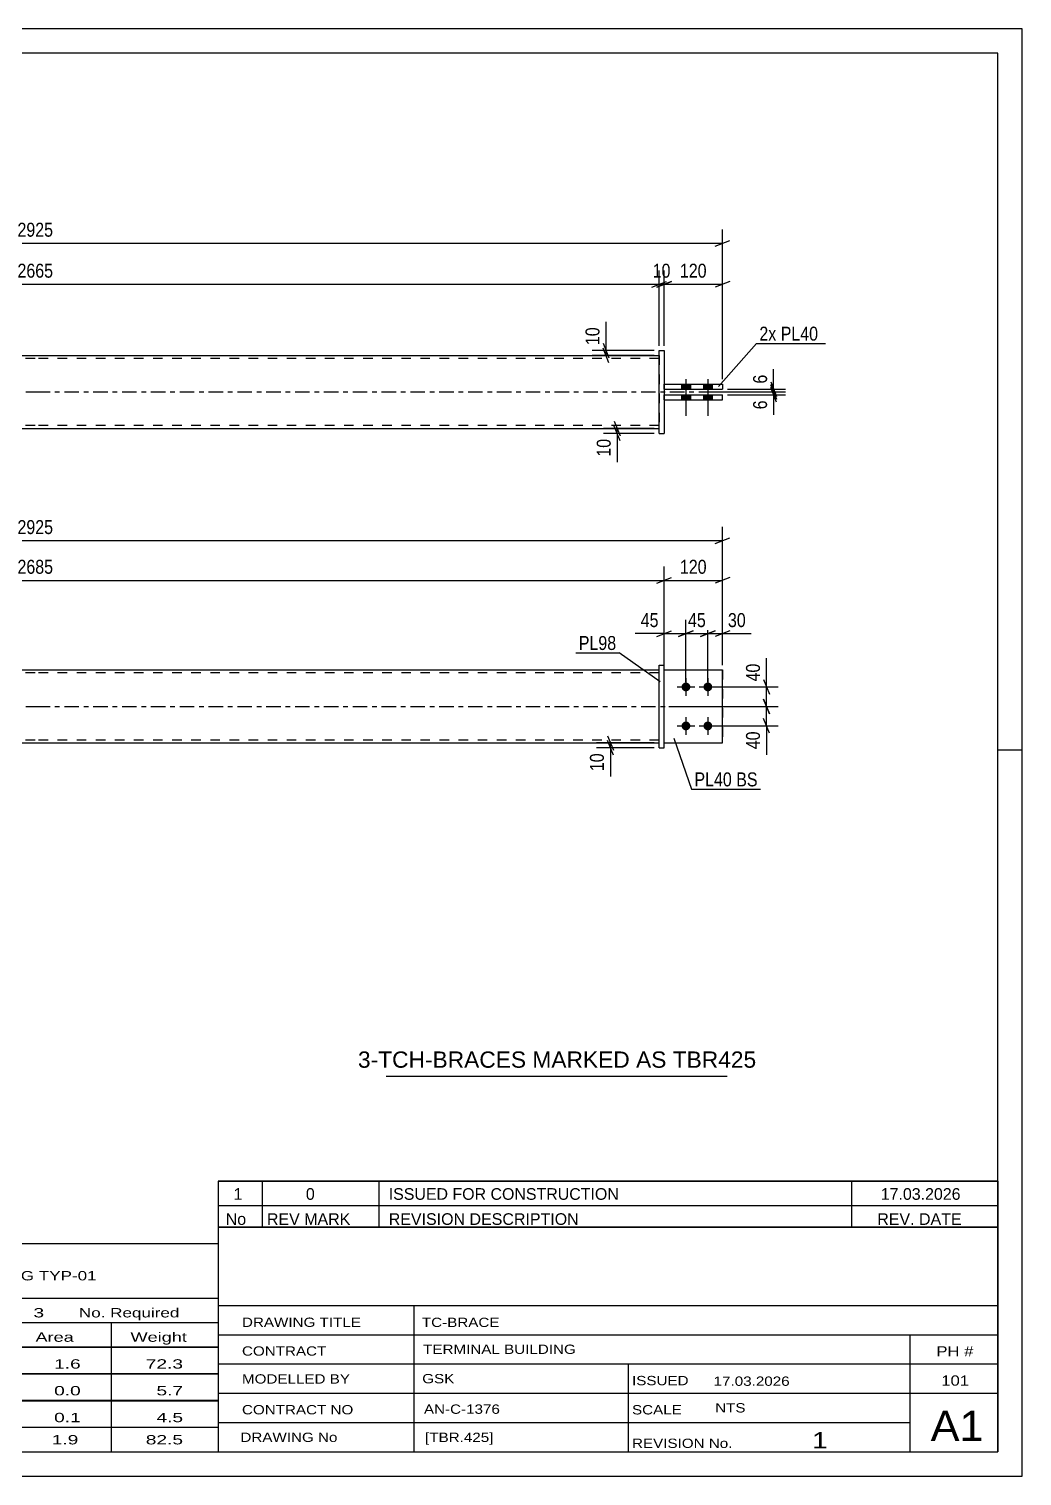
# Model space of a CAD drawing. Header units: millimetres. Extents: x 0 to 420, y 0 to 297.
# Drawn here: x 216.2 to 420, y 0 to 297 of the extents above; entities that cross this region are included whole.
import ezdxf

# ---------------------------------------------------------------- set-up
doc = ezdxf.new("R2010")
doc.units = ezdxf.units.MM
doc.linetypes.add('DXK_LINE_DOT2', pattern=[3.9198, 1.9599, -1.9599])
doc.linetypes.add('DXK_LINE_DOT3', pattern=[5.9187, 2.979, -0.9799, 0.9799, -0.9799])
doc.styles.add('Arial', font='ARIAL.TTF', dxfattribs={"height": 0.2})
doc.styles.add('Arial Narrow', font='ARIALN.TTF', dxfattribs={"height": 0.2})

# ---------------------------------------------------------------- blocks, each defined once
blk = doc.blocks.new('Unknown-580574120-1163')
at = {"color": 5, "linetype": 'Continuous'}
for p, q in [((420, 297), (0, 297)), ((420, 0), (420, 297)), ((415, 292), (5, 292)), ((415, 5), (415, 292)), ((420, 149), (415, 149)), ((5, 5), (415, 5)), ((0, 0), (420, 0))]:
    blk.add_line(p, q, dxfattribs=at)
blk = doc.blocks.new('Bolt-580574120-1736 - 1733')
at = {"linetype": 'Continuous'}
for points in [[(351.01, 162.85), (351.2, 162.83), (351.38, 162.78), (351.54, 162.68), (351.68, 162.56), (351.79, 162.4), (351.87, 162.23), (351.9, 162.05), (351.9, 161.86), (351.87, 161.68), (351.79, 161.5), (351.68, 161.35), (351.54, 161.23), (351.38, 161.13), (351.2, 161.07), (351.01, 161.05), (350.82, 161.07), (350.64, 161.13), (350.48, 161.23), (350.34, 161.35), (350.23, 161.5), (350.15, 161.68), (350.11, 161.86), (350.11, 162.05), (350.15, 162.23), (350.23, 162.4), (350.34, 162.56), (350.48, 162.68), (350.64, 162.78), (350.82, 162.83)], [(355.51, 162.85), (355.7, 162.83), (355.88, 162.78), (356.04, 162.68), (356.18, 162.56), (356.29, 162.4), (356.37, 162.23), (356.4, 162.05), (356.4, 161.86), (356.37, 161.68), (356.29, 161.5), (356.18, 161.35), (356.04, 161.23), (355.88, 161.13), (355.7, 161.07), (355.51, 161.05), (355.32, 161.07), (355.14, 161.13), (354.98, 161.23), (354.84, 161.35), (354.73, 161.5), (354.65, 161.68), (354.61, 161.86), (354.61, 162.05), (354.65, 162.23), (354.73, 162.4), (354.84, 162.56), (354.98, 162.68), (355.14, 162.78), (355.32, 162.83)], [(351.01, 154.85), (351.2, 154.83), (351.38, 154.78), (351.54, 154.68), (351.68, 154.56), (351.79, 154.4), (351.87, 154.23), (351.9, 154.05), (351.9, 153.86), (351.87, 153.68), (351.79, 153.5), (351.68, 153.35), (351.54, 153.23), (351.38, 153.13), (351.2, 153.07), (351.01, 153.05), (350.82, 153.07), (350.64, 153.13), (350.48, 153.23), (350.34, 153.35), (350.23, 153.5), (350.15, 153.68), (350.11, 153.86), (350.11, 154.05), (350.15, 154.23), (350.23, 154.4), (350.34, 154.56), (350.48, 154.68), (350.64, 154.78), (350.82, 154.83)], [(355.51, 154.85), (355.7, 154.83), (355.88, 154.78), (356.04, 154.68), (356.18, 154.56), (356.29, 154.4), (356.37, 154.23), (356.4, 154.05), (356.4, 153.86), (356.37, 153.68), (356.29, 153.5), (356.18, 153.35), (356.04, 153.23), (355.88, 153.13), (355.7, 153.07), (355.51, 153.05), (355.32, 153.07), (355.14, 153.13), (354.98, 153.23), (354.84, 153.35), (354.73, 153.5), (354.65, 153.68), (354.61, 153.86), (354.61, 154.05), (354.65, 154.23), (354.73, 154.4), (354.84, 154.56), (354.98, 154.68), (355.14, 154.78), (355.32, 154.83)]]:
    blk.add_hatch(color=1, dxfattribs=at).paths.add_polyline_path(points)
at = {"color": 1, "linetype": 'Continuous'}
for p, q in [((351.01, 163.75), (351.01, 160.15)), ((355.51, 163.75), (355.51, 160.15)), ((349.21, 161.95), (352.81, 161.95)), ((353.71, 161.95), (357.31, 161.95)), ((351.01, 155.75), (351.01, 152.15)), ((355.51, 155.75), (355.51, 152.15)), ((349.21, 153.95), (352.81, 153.95)), ((353.71, 153.95), (357.31, 153.95))]:
    blk.add_line(p, q, dxfattribs=at)
blk = doc.blocks.new('Part-580574120-1741 - 1733')
at = {"color": 2, "linetype": 'Continuous'}
for p, q in [((89.41, 165.45), (217.41, 165.45)), ((217.51, 165.45), (345.51, 165.45)), ((89.41, 150.45), (217.41, 150.45)), ((217.51, 150.45), (345.51, 150.45))]:
    blk.add_line(p, q, dxfattribs=at)
at = {"color": 7, "linetype": 'DXK_LINE_DOT2'}
for p, q in [((89.41, 150.45), (89.41, 165.45)), ((217.41, 164.85), (89.41, 164.85)), ((345.51, 164.85), (217.51, 164.85)), ((345.51, 150.45), (345.51, 165.45)), ((217.41, 151.05), (89.41, 151.05)), ((345.51, 151.05), (217.51, 151.05))]:
    blk.add_line(p, q, dxfattribs=at)
at = {"color": 7, "linetype": 'DXK_LINE_DOT3'}
for p, q in [((79.41, 157.95), (217.41, 157.95)), ((217.51, 157.95), (355.51, 157.95))]:
    blk.add_line(p, q, dxfattribs=at)
blk = doc.blocks.new('Part-580574120-1771 - 1733')
at = {"color": 2, "linetype": 'Continuous'}
for p, q in [((345.51, 166.45), (346.51, 166.45)), ((345.51, 149.45), (345.51, 166.45)), ((346.51, 149.45), (346.51, 166.45)), ((345.51, 149.45), (345.51, 149.45)), ((345.51, 149.45), (346.51, 149.45))]:
    blk.add_line(p, q, dxfattribs=at)
at = {"color": 7, "linetype": 'DXK_LINE_DOT2'}
for p, q in [((345.51, 166.45), (346.51, 166.45)), ((345.51, 149.45), (346.51, 149.45))]:
    blk.add_line(p, q, dxfattribs=at)
blk = doc.blocks.new('Part-580574120-1796 - 1733')
at = {"color": 2, "linetype": 'Continuous'}
for p, q in [((346.51, 165.45), (358.51, 165.45)), ((358.51, 165.45), (358.51, 165.45)), ((358.51, 150.45), (358.51, 165.45)), ((346.51, 150.45), (358.51, 150.45))]:
    blk.add_line(p, q, dxfattribs=at)
at = {"color": 7, "linetype": 'DXK_LINE_DOT2'}
for p, q in [((346.51, 165.45), (358.51, 165.45)), ((346.51, 150.45), (346.51, 165.45)), ((358.51, 165.45), (358.51, 165.45)), ((346.51, 150.45), (346.51, 150.45)), ((346.51, 150.45), (358.51, 150.45))]:
    blk.add_line(p, q, dxfattribs=at)
blk = doc.blocks.new('Part-580574120-1801 - 1733')
at = {"color": 7, "linetype": 'DXK_LINE_DOT2'}
for p, q in [((346.51, 165.45), (358.51, 165.45)), ((346.51, 150.45), (346.51, 165.45)), ((346.51, 165.45), (358.51, 165.45)), ((358.51, 165.45), (358.51, 165.45)), ((358.51, 165.45), (358.51, 150.45)), ((346.51, 150.45), (346.51, 150.45)), ((346.51, 150.45), (358.51, 150.45)), ((346.51, 150.45), (358.51, 150.45))]:
    blk.add_line(p, q, dxfattribs=at)
blk = doc.blocks.new('Part-580574120-1418 - 1390')
at = {"color": 2, "linetype": 'Continuous'}
for p, q in [((346.51, 224.09), (358.51, 224.09)), ((346.51, 223.09), (358.51, 223.09)), ((358.51, 224.09), (358.51, 223.09))]:
    blk.add_line(p, q, dxfattribs=at)
at = {"color": 7, "linetype": 'DXK_LINE_DOT2'}
for p, q in [((346.51, 223.09), (346.51, 224.09)), ((346.51, 224.09), (358.51, 224.09)), ((346.51, 223.09), (358.51, 223.09)), ((358.51, 224.09), (358.51, 224.09))]:
    blk.add_line(p, q, dxfattribs=at)
blk = doc.blocks.new('Part-580574120-1440 - 1390')
at = {"color": 2, "linetype": 'Continuous'}
for p, q in [((89.41, 229.99), (217.41, 229.99)), ((217.51, 229.99), (345.51, 229.99)), ((89.41, 214.99), (217.41, 214.99)), ((217.51, 214.99), (345.51, 214.99))]:
    blk.add_line(p, q, dxfattribs=at)
at = {"color": 7, "linetype": 'DXK_LINE_DOT2'}
for p, q in [((89.41, 214.99), (89.41, 229.99)), ((217.41, 229.39), (89.41, 229.39)), ((345.51, 229.39), (217.51, 229.39)), ((345.51, 229.99), (345.51, 214.99)), ((217.41, 215.59), (89.41, 215.59)), ((345.51, 215.59), (217.51, 215.59))]:
    blk.add_line(p, q, dxfattribs=at)
at = {"color": 7, "linetype": 'DXK_LINE_DOT3'}
for p, q in [((79.41, 222.49), (217.41, 222.49)), ((217.51, 222.49), (355.51, 222.49))]:
    blk.add_line(p, q, dxfattribs=at)
blk = doc.blocks.new('Bolt-580574120-1425 - 1390')
at = {"linetype": 'Continuous'}
for points in [[(351.91, 224.09), (350.11, 224.09), (350.11, 223.09), (351.91, 223.09)], [(351.91, 224.09), (350.11, 224.09), (350.11, 223.09), (351.91, 223.09)], [(356.41, 224.09), (354.61, 224.09), (354.61, 223.09), (356.41, 223.09)], [(356.41, 224.09), (354.61, 224.09), (354.61, 223.09), (356.41, 223.09)], [(351.91, 221.89), (350.11, 221.89), (350.11, 220.89), (351.91, 220.89)], [(351.91, 221.89), (350.11, 221.89), (350.11, 220.89), (351.91, 220.89)], [(356.41, 221.89), (354.61, 221.89), (354.61, 220.89), (356.41, 220.89)], [(356.41, 221.89), (354.61, 221.89), (354.61, 220.89), (356.41, 220.89)]]:
    blk.add_hatch(color=1, dxfattribs=at).paths.add_polyline_path(points)
at = {"color": 1, "linetype": 'Continuous'}
for p, q in [((350.11, 224.09), (350.11, 223.09)), ((350.11, 224.09), (350.11, 223.09)), ((351.01, 225.09), (351.01, 217.59)), ((351.01, 225.09), (351.01, 217.59)), ((351.91, 224.09), (351.91, 223.09)), ((351.91, 224.09), (351.91, 223.09)), ((354.61, 224.09), (354.61, 223.09)), ((354.61, 224.09), (354.61, 223.09)), ((355.51, 225.09), (355.51, 217.59)), ((355.51, 225.09), (355.51, 217.59)), ((356.41, 224.09), (356.41, 223.09)), ((356.41, 224.09), (356.41, 223.09)), ((350.11, 221.89), (350.11, 220.89)), ((350.11, 221.89), (350.11, 220.89)), ((351.91, 221.89), (351.91, 220.89)), ((351.91, 221.89), (351.91, 220.89)), ((354.61, 221.89), (354.61, 220.89)), ((354.61, 221.89), (354.61, 220.89)), ((356.41, 221.89), (356.41, 220.89)), ((356.41, 221.89), (356.41, 220.89))]:
    blk.add_line(p, q, dxfattribs=at)
blk = doc.blocks.new('Part-580574120-1445 - 1390')
at = {"color": 2, "linetype": 'Continuous'}
for p, q in [((346.51, 221.89), (358.51, 221.89)), ((346.51, 220.89), (358.51, 220.89)), ((358.51, 220.89), (358.51, 221.89))]:
    blk.add_line(p, q, dxfattribs=at)
at = {"color": 7, "linetype": 'DXK_LINE_DOT2'}
for p, q in [((346.51, 220.89), (346.51, 221.89)), ((346.51, 221.89), (358.51, 221.89)), ((346.51, 220.89), (358.51, 220.89))]:
    blk.add_line(p, q, dxfattribs=at)
blk = doc.blocks.new('Part-580574120-1446 - 1390')
at = {"color": 2, "linetype": 'Continuous'}
for p, q in [((345.51, 230.99), (345.51, 230.99)), ((345.51, 213.99), (345.51, 230.99)), ((345.51, 230.99), (346.51, 230.99)), ((346.51, 230.99), (346.51, 230.99)), ((346.51, 230.99), (346.51, 213.99)), ((345.51, 213.99), (346.51, 213.99)), ((345.51, 213.99), (345.51, 213.99)), ((346.51, 213.99), (346.51, 213.99))]:
    blk.add_line(p, q, dxfattribs=at)
at = {"color": 7, "linetype": 'DXK_LINE_DOT2'}
for p, q in [((345.51, 230.99), (345.51, 230.99)), ((345.51, 230.99), (346.51, 230.99)), ((345.51, 213.99), (346.51, 213.99))]:
    blk.add_line(p, q, dxfattribs=at)
blk = doc.blocks.new('StraightDimension-580574120-1850 - 1733')
at = {"color": 7, "linetype": 'Continuous'}
for p, q in [((76.41, 166.45), (76.41, 194.83)), ((358.51, 166.45), (358.51, 194.83)), ((77.91, 192.58), (74.91, 191.38)), ((76.41, 191.98), (358.51, 191.98)), ((357.01, 191.38), (360.01, 192.58))]:
    blk.add_line(p, q, dxfattribs=at)
at = {"color": 0}
blk.add_wipeout([(221.72, 192.73), (221.72, 196.93), (213.2, 196.93), (213.2, 192.73)], dxfattribs=at)
at = {"color": 3, "style": 'Arial Narrow'}
blk.add_text('2925', height=2.863, dxfattribs=at).set_placement((213.8, 193.33))
blk = doc.blocks.new('StraightDimension-580574120-1879 - 1733')
at = {"color": 7, "linetype": 'Continuous'}
for p, q in [((366.95, 163.45), (368.15, 160.45)), ((356.51, 161.95), (369.95, 161.95)), ((367.55, 157.95), (367.55, 161.95)), ((347.51, 157.95), (369.95, 157.95)), ((368.15, 156.45), (366.95, 159.45))]:
    blk.add_line(p, q, dxfattribs=at)
at = {"color": 0}
blk.add_wipeout([(366.8, 167.34), (362.6, 167.34), (362.6, 162.48), (366.8, 162.48)], dxfattribs=at)
at = {"color": 7, "linetype": 'Continuous'}
blk.add_line((367.55, 161.95), (367.55, 167.86), dxfattribs=at)
blk.add_line((367.55, 161.95), (367.55, 167.86), dxfattribs=at)
at = {"color": 3, "style": 'Arial Narrow'}
blk.add_text('40', height=2.863, rotation=90.0002, dxfattribs=at).set_placement((366.2, 163.08))
blk = doc.blocks.new('StraightDimension-580574120-1889 - 1733')
at = {"color": 7, "linetype": 'Continuous'}
for p, q in [((345.01, 183.23), (348.01, 184.43)), ((346.51, 166.45), (346.51, 186.68)), ((360.01, 184.43), (357.01, 183.23)), ((358.51, 166.45), (358.51, 186.68)), ((346.51, 183.83), (358.51, 183.83))]:
    blk.add_line(p, q, dxfattribs=at)
at = {"color": 0}
blk.add_wipeout([(355.85, 184.58), (355.85, 188.78), (349.17, 188.78), (349.17, 184.58)], dxfattribs=at)
at = {"color": 3, "style": 'Arial Narrow'}
blk.add_text('120', height=2.863, dxfattribs=at).set_placement((349.77, 185.18))
blk = doc.blocks.new('StraightDimension-580574120-1804 - 1733')
at = {"color": 7, "linetype": 'Continuous'}
for p, q in [((355.51, 162.95), (355.51, 175.74)), ((358.51, 166.45), (358.51, 175.74)), ((354.01, 172.29), (357.01, 173.49)), ((355.51, 172.89), (358.51, 172.89)), ((360.01, 173.49), (357.01, 172.29))]:
    blk.add_line(p, q, dxfattribs=at)
at = {"color": 0}
blk.add_wipeout([(363.89, 173.64), (363.89, 177.84), (359.03, 177.84), (359.03, 173.64)], dxfattribs=at)
at = {"color": 7, "linetype": 'Continuous'}
blk.add_line((358.51, 172.89), (364.42, 172.89), dxfattribs=at)
blk.add_line((358.51, 172.89), (364.42, 172.89), dxfattribs=at)
at = {"color": 3, "style": 'Arial Narrow'}
blk.add_text('30', height=2.863, dxfattribs=at).set_placement((359.63, 174.24))
blk = doc.blocks.new('StraightDimension-580574120-1820 - 1733')
at = {"color": 7, "linetype": 'Continuous'}
for p, q in [((351.01, 162.95), (351.01, 175.74)), ((355.51, 162.95), (355.51, 175.74)), ((349.51, 172.29), (352.51, 173.49)), ((351.01, 172.89), (355.51, 172.89)), ((357.01, 173.49), (354.01, 172.29))]:
    blk.add_line(p, q, dxfattribs=at)
at = {"color": 0}
blk.add_wipeout([(355.69, 173.64), (355.69, 177.84), (350.83, 177.84), (350.83, 173.64)], dxfattribs=at)
at = {"color": 3, "style": 'Arial Narrow'}
blk.add_text('45', height=2.863, dxfattribs=at).set_placement((351.43, 174.24))
blk = doc.blocks.new('StraightDimension-580574120-1833 - 1733')
at = {"color": 7, "linetype": 'Continuous'}
for p, q in [((346.51, 166.45), (346.51, 175.74)), ((351.01, 162.95), (351.01, 175.74)), ((345.01, 172.29), (348.01, 173.49)), ((346.51, 172.89), (351.01, 172.89)), ((352.51, 173.49), (349.51, 172.29))]:
    blk.add_line(p, q, dxfattribs=at)
at = {"color": 0}
blk.add_wipeout([(345.98, 173.64), (345.98, 177.84), (341.13, 177.84), (341.13, 173.64)], dxfattribs=at)
at = {"color": 7, "linetype": 'Continuous'}
blk.add_line((346.51, 172.89), (340.6, 172.89), dxfattribs=at)
blk.add_line((346.51, 172.89), (340.6, 172.89), dxfattribs=at)
at = {"color": 3, "style": 'Arial Narrow'}
blk.add_text('45', height=2.863, dxfattribs=at).set_placement((341.73, 174.24))
blk = doc.blocks.new('StraightDimension-580574120-1870 - 1733')
at = {"color": 7, "linetype": 'Continuous'}
for p, q in [((347.51, 157.95), (369.95, 157.95)), ((366.95, 159.45), (368.15, 156.45)), ((367.55, 153.95), (367.55, 157.95)), ((368.15, 152.45), (366.95, 155.45)), ((356.51, 153.95), (369.95, 153.95))]:
    blk.add_line(p, q, dxfattribs=at)
at = {"color": 0}
blk.add_wipeout([(366.8, 153.43), (362.6, 153.43), (362.6, 148.57), (366.8, 148.57)], dxfattribs=at)
at = {"color": 7, "linetype": 'Continuous'}
blk.add_line((367.55, 153.95), (367.55, 148.05), dxfattribs=at)
blk.add_line((367.55, 153.95), (367.55, 148.05), dxfattribs=at)
at = {"color": 3, "style": 'Arial Narrow'}
blk.add_text('40', height=2.863, rotation=90.0002, dxfattribs=at).set_placement((366.2, 149.17))
blk = doc.blocks.new('StraightDimension-580574120-1908 - 1733')
at = {"color": 7, "linetype": 'Continuous'}
for p, q in [((89.91, 184.43), (86.91, 183.23)), ((88.41, 158.95), (88.41, 186.68)), ((345.01, 183.23), (348.01, 184.43)), ((346.51, 166.45), (346.51, 186.68)), ((88.41, 183.83), (346.51, 183.83))]:
    blk.add_line(p, q, dxfattribs=at)
at = {"color": 0}
blk.add_wipeout([(221.72, 184.58), (221.72, 188.78), (213.2, 188.78), (213.2, 184.58)], dxfattribs=at)
at = {"color": 3, "style": 'Arial Narrow'}
blk.add_text('2685', height=2.863, dxfattribs=at).set_placement((213.8, 185.18))
blk = doc.blocks.new('StraightDimension-580574120-3653 - 1733')
at = {"color": 7, "linetype": 'Continuous'}
for p, q in [((334.91, 151.95), (336.11, 148.95)), ((344.51, 150.45), (332.66, 150.45)), ((344.51, 149.45), (332.66, 149.45)), ((336.11, 147.95), (334.91, 150.95)), ((335.51, 149.45), (335.51, 150.45))]:
    blk.add_line(p, q, dxfattribs=at)
at = {"color": 0}
blk.add_wipeout([(334.76, 148.93), (330.56, 148.93), (330.56, 144.07), (334.76, 144.07)], dxfattribs=at)
at = {"color": 7, "linetype": 'Continuous'}
blk.add_line((335.51, 149.45), (335.51, 143.55), dxfattribs=at)
blk.add_line((335.51, 149.45), (335.51, 143.55), dxfattribs=at)
at = {"color": 3, "style": 'Arial Narrow'}
blk.add_text('10', height=2.863, rotation=90.0002, dxfattribs=at).set_placement((334.16, 144.67))
blk = doc.blocks.new('StraightDimension-580574120-1645 - 1390')
at = {"color": 7, "linetype": 'Continuous'}
for p, q in [((359.51, 223.09), (371.41, 223.09)), ((368.41, 224.59), (369.61, 221.59)), ((369.61, 220.99), (368.41, 223.99)), ((369.01, 222.49), (369.01, 223.09)), ((354.26, 222.49), (371.41, 222.49))]:
    blk.add_line(p, q, dxfattribs=at)
at = {"color": 0}
blk.add_wipeout([(368.26, 226.64), (364.06, 226.64), (364.06, 223.61), (368.26, 223.61)], dxfattribs=at)
at = {"color": 7, "linetype": 'Continuous'}
blk.add_line((369.01, 223.09), (369.01, 227.17), dxfattribs=at)
blk.add_line((369.01, 223.09), (369.01, 227.17), dxfattribs=at)
at = {"color": 3, "style": 'Arial Narrow'}
blk.add_text('6', height=2.86, rotation=90.0002, dxfattribs=at).set_placement((367.66, 224.21))
blk = doc.blocks.new('StraightDimension-580574120-1533 - 1390')
at = {"color": 7, "linetype": 'Continuous'}
for p, q in [((344.51, 214.99), (334.06, 214.99)), ((344.51, 213.99), (334.06, 213.99)), ((336.31, 216.49), (337.51, 213.49)), ((337.51, 212.49), (336.31, 215.49)), ((336.91, 213.99), (336.91, 214.99))]:
    blk.add_line(p, q, dxfattribs=at)
at = {"color": 0}
blk.add_wipeout([(336.16, 213.46), (331.96, 213.46), (331.96, 208.61), (336.16, 208.61)], dxfattribs=at)
at = {"color": 7, "linetype": 'Continuous'}
blk.add_line((336.91, 213.99), (336.91, 208.08), dxfattribs=at)
blk.add_line((336.91, 213.99), (336.91, 208.08), dxfattribs=at)
at = {"color": 3, "style": 'Arial Narrow'}
blk.add_text('10', height=2.863, rotation=90.0002, dxfattribs=at).set_placement((335.56, 209.21))
blk = doc.blocks.new('StraightDimension-580574120-1547 - 1390')
at = {"color": 7, "linetype": 'Continuous'}
for p, q in [((334.01, 232.49), (335.21, 229.49)), ((344.51, 230.99), (331.76, 230.99)), ((344.51, 229.99), (331.76, 229.99)), ((335.21, 228.49), (334.01, 231.49)), ((334.61, 229.99), (334.61, 230.99))]:
    blk.add_line(p, q, dxfattribs=at)
at = {"color": 0}
blk.add_wipeout([(333.86, 236.37), (329.66, 236.37), (329.66, 231.51), (333.86, 231.51)], dxfattribs=at)
at = {"color": 7, "linetype": 'Continuous'}
blk.add_line((334.61, 230.99), (334.61, 236.89), dxfattribs=at)
blk.add_line((334.61, 230.99), (334.61, 236.89), dxfattribs=at)
at = {"color": 3, "style": 'Arial Narrow'}
blk.add_text('10', height=2.863, rotation=90.0002, dxfattribs=at).set_placement((333.26, 232.11))
blk = doc.blocks.new('StraightDimension-580574120-1562 - 1390')
at = {"color": 7, "linetype": 'Continuous'}
for p, q in [((76.41, 225.09), (76.41, 255.86)), ((358.51, 225.09), (358.51, 255.86)), ((77.91, 253.61), (74.91, 252.41)), ((76.41, 253.01), (358.51, 253.01)), ((357.01, 252.41), (360.01, 253.61))]:
    blk.add_line(p, q, dxfattribs=at)
at = {"color": 0}
blk.add_wipeout([(221.72, 253.76), (221.72, 257.96), (213.2, 257.96), (213.2, 253.76)], dxfattribs=at)
at = {"color": 3, "style": 'Arial Narrow'}
blk.add_text('2925', height=2.863, dxfattribs=at).set_placement((213.8, 254.36))
blk = doc.blocks.new('StraightDimension-580574120-1573 - 1390')
at = {"color": 7, "linetype": 'Continuous'}
for p, q in [((345.51, 231.99), (345.51, 247.45)), ((346.51, 231.99), (346.51, 247.45)), ((344.01, 244), (347.01, 245.2)), ((348.01, 245.2), (345.01, 244)), ((345.51, 244.6), (346.51, 244.6))]:
    blk.add_line(p, q, dxfattribs=at)
at = {"color": 0}
blk.add_wipeout([(348.44, 245.35), (348.44, 249.55), (343.58, 249.55), (343.58, 245.35)], dxfattribs=at)
at = {"color": 3, "style": 'Arial Narrow'}
blk.add_text('10', height=2.863, dxfattribs=at).set_placement((344.18, 245.95))
blk = doc.blocks.new('StraightDimension-580574120-1583 - 1390')
at = {"color": 7, "linetype": 'Continuous'}
for p, q in [((89.41, 231.99), (89.41, 247.45)), ((345.51, 231.99), (345.51, 247.45)), ((90.91, 245.2), (87.91, 244)), ((89.41, 244.6), (345.51, 244.6)), ((344.01, 244), (347.01, 245.2))]:
    blk.add_line(p, q, dxfattribs=at)
at = {"color": 0}
blk.add_wipeout([(221.72, 245.35), (221.72, 249.55), (213.2, 249.55), (213.2, 245.35)], dxfattribs=at)
at = {"color": 3, "style": 'Arial Narrow'}
blk.add_text('2665', height=2.863, dxfattribs=at).set_placement((213.8, 245.95))
blk = doc.blocks.new('StraightDimension-580574120-1613 - 1390')
at = {"color": 7, "linetype": 'Continuous'}
for p, q in [((346.51, 231.99), (346.51, 247.45)), ((358.51, 225.09), (358.51, 247.45)), ((345.01, 244), (348.01, 245.2)), ((346.51, 244.6), (358.51, 244.6)), ((360.01, 245.2), (357.01, 244))]:
    blk.add_line(p, q, dxfattribs=at)
at = {"color": 0}
blk.add_wipeout([(355.85, 245.35), (355.85, 249.55), (349.17, 249.55), (349.17, 245.35)], dxfattribs=at)
at = {"color": 3, "style": 'Arial Narrow'}
blk.add_text('120', height=2.863, dxfattribs=at).set_placement((349.77, 245.95))
blk = doc.blocks.new('StraightDimension-580574120-1656 - 1390')
at = {"color": 7, "linetype": 'Continuous'}
for p, q in [((368.41, 223.99), (369.61, 220.99)), ((369.61, 220.39), (368.41, 223.39)), ((354.26, 222.49), (371.41, 222.49)), ((359.51, 221.89), (371.41, 221.89)), ((369.01, 221.89), (369.01, 222.49))]:
    blk.add_line(p, q, dxfattribs=at)
at = {"color": 0}
blk.add_wipeout([(368.26, 221.36), (364.06, 221.36), (364.06, 218.33), (368.26, 218.33)], dxfattribs=at)
at = {"color": 7, "linetype": 'Continuous'}
blk.add_line((369.01, 221.89), (369.01, 217.81), dxfattribs=at)
blk.add_line((369.01, 221.89), (369.01, 217.81), dxfattribs=at)
at = {"color": 3, "style": 'Arial Narrow'}
blk.add_text('6', height=2.86, rotation=90.0002, dxfattribs=at).set_placement((367.66, 218.93))
blk = doc.blocks.new('Unknown-580574120-3718')
at = {"color": 7, "linetype": 'Continuous'}
for p, q in [((255, 51.05), (255, 5)), ((255, 51.05), (415, 51.05)), ((415, 51), (415, 5)), ((255, 35), (415, 35)), ((295.14, 35), (295.14, 5)), ((255, 29), (415, 29)), ((397, 5.05), (397, 29.05)), ((255, 23), (415, 23)), ((339.14, 23), (339.14, 5)), ((255, 17), (415, 17)), ((255, 11), (397, 11)), ((255, 5), (415, 5))]:
    blk.add_line(p, q, dxfattribs=at)
at = {"color": 7, "style": 'Arial Narrow'}
for s, height, width, p in [('DRAWING TITLE', 1.9089, 1.425378, (259.88, 30.61)), ('TC-BRACE', 1.909, 1.425378, (296.81, 30.59)), ('TERMINAL BUILDING', 1.9089, 1.425378, (297.06, 25.07)), ('CONTRACT', 1.909, 1.425378, (259.88, 24.71)), ('MODELLED BY', 1.9089, 1.425378, (259.88, 18.98)), ('GSK', 1.909, 1.425378, (296.88, 19.04)), ('ISSUED', 1.909, 1.425378, (339.94, 18.64)), ('17.03.2026', 1.909, 1.425378, (356.69, 18.52)), ('CONTRACT NO', 1.9089, 1.425378, (259.88, 12.66)), ('AN-C-1376', 1.909, 1.425378, (297.23, 12.78)), ('SCALE', 1.909, 1.425378, (339.94, 12.65)), ('A1', 6.204, 1.25, (401.24, 7.2)), ('DRAWING No', 1.909, 1.425378, (259.56, 7)), ('[TBR.425]', 1.909, 1.425378, (297.46, 6.99)), ('1', 3.34, 1.5, (376.91, 5.68)), ('REVISION No.', 1.9089, 1.425378, (339.94, 5.77))]:
    blk.add_text(s, height=height, dxfattribs=dict(at, width=width)).set_placement(p)
at = {"color": 7, "linetype": 'Continuous', "style": 'Arial Narrow'}
for s, height, width, p in [('PH #', 2.1, 1.42538, (402.4, 24.55)), ('101', 2.1, 1.42538, (403.41, 18.55)), ('NTS', 1.909, 1.425378, (357, 13.05))]:
    blk.add_text(s, height=height, dxfattribs=dict(at, width=width)).set_placement(p)
blk = doc.blocks.new('Unknown-580574120-3719')
at = {"color": 7, "linetype": 'Continuous'}
for p, q in [((255, 60.55), (415, 60.55)), ((415, 60.55), (255, 60.55)), ((255, 60.55), (255, 55.55)), ((264, 60.55), (264, 55.55)), ((288, 60.55), (288, 55.55)), ((385, 60.55), (385, 55.55)), ((415, 60.55), (415, 55.55)), ((255, 55.55), (415, 55.55)), ((255, 55.55), (255, 51.05)), ((255, 55.55), (415, 55.55)), ((264, 55.55), (264, 51.05)), ((288, 55.55), (288, 51.05)), ((385, 55.55), (385, 51.05)), ((415, 55.55), (415, 51.05)), ((415, 51.05), (255, 51.05))]:
    blk.add_line(p, q, dxfattribs=at)
at = {"color": 7, "linetype": 'Continuous', "style": 'Arial Narrow'}
for s, height, width, p in [('1', 2.39, 1.196471, (258.16, 56.7)), ('0', 2.39, 1.196471, (273, 56.7)), ('ISSUED FOR CONSTRUCTION', 2.3861, 1.196471, (290, 56.7)), ('17.03.2026', 2.386, 1.196471, (391, 56.7)), ('No', 2.386, 1.2, (256.54, 51.55)), ('REV MARK', 2.386, 1.2, (265, 51.55)), ('REVISION DESCRIPTION', 2.3861, 1.2, (290, 51.55)), ('REV. DATE', 2.386, 1.2, (390.28, 51.55))]:
    blk.add_text(s, height=height, dxfattribs=dict(at, width=width)).set_placement(p)
blk = doc.blocks.new('Unknown-580574120-3720')
at = {"color": 7, "linetype": 'Continuous'}
for p, q in [((95, 47.75), (255, 47.75)), ((95, 36.5), (95, 47.75)), ((255, 47.75), (255, 36.5)), ((95, 36.5), (255, 36.5)), ((95, 36.5), (95, 31.5)), ((255, 36.5), (255, 31.5)), ((95, 31.5), (255, 31.5)), ((95, 31.5), (95, 26.5)), ((119, 31.5), (119, 26.5)), ((154.5, 31.5), (154.5, 26.5)), ((180.5, 31.5), (180.5, 26.5)), ((193.5, 31.5), (193.5, 26.5)), ((211, 31.5), (211, 26.5)), ((233, 31.5), (233, 26.5)), ((255, 31.5), (255, 26.5)), ((95, 26.5), (255, 26.5)), ((95, 26.45), (95, 21.05)), ((95, 26.45), (255, 26.45)), ((119, 26.5), (119, 21)), ((154.5, 26.5), (154.5, 21)), ((180.5, 26.5), (180.5, 21)), ((193.5, 26.5), (193.5, 21)), ((211, 26.5), (211, 21)), ((233, 26.5), (233, 21)), ((255, 26.45), (255, 21.05)), ((95, 21.05), (255, 21.05)), ((95, 20.95), (95, 15.55)), ((95, 20.95), (255, 20.95)), ((119, 21), (119, 15.5)), ((154.5, 21), (154.5, 15.5)), ((180.5, 21), (180.5, 15.5)), ((193.5, 21), (193.5, 15.5)), ((211, 21), (211, 15.5)), ((233, 21), (233, 15.5)), ((255, 20.95), (255, 15.55)), ((95, 15.55), (255, 15.55)), ((95, 15.45), (95, 10.05)), ((95, 15.45), (255, 15.45)), ((119, 15.5), (119, 10)), ((154.5, 15.5), (154.5, 10)), ((180.5, 15.5), (180.5, 10)), ((193.5, 15.5), (193.5, 10)), ((211, 15.5), (211, 10)), ((233, 15.5), (233, 10)), ((255, 15.45), (255, 10.05)), ((95, 10.05), (255, 10.05)), ((95, 10), (255, 10)), ((95, 10), (95, 5)), ((211, 10), (211, 5)), ((233, 10), (233, 5)), ((255, 10), (255, 5)), ((95, 5), (255, 5))]:
    blk.add_line(p, q, dxfattribs=at)
at = {"color": 7, "style": 'Arial Narrow'}
for s, height, width, p in [('GENERAL NOTES & WELD DETAILS :', 2.8633, 1.4, (96.15, 40.06)), ('REFER TYP DRAWING TYP-01', 1.9089, 1.6, (179.7, 40.16)), ("MATERIAL LIST FOR ASSEMBLY MK'D", 1.9089, 1.6, (96.15, 32.56)), ('TBR425', 1.909, 1.794707, (187.59, 32.47)), ('3', 1.91, 1.794707, (217.08, 32.56)), ('No. Required', 1.9089, 1.6, (226.41, 32.56)), ('Mark', 1.909, 1.7, (96.34, 27.5)), ('Profile', 1.909, 1.7, (129.41, 27.5)), ('Material', 1.909, 1.7, (159.54, 27.56)), ('No.', 1.909, 1.7, (184.5, 27.56)), ('Length', 1.909, 1.7, (195, 27.56)), ('Area', 1.909, 1.7, (217.5, 27.56)), ('Weight', 1.909, 1.7, (237, 27.56))]:
    blk.add_text(s, height=height, dxfattribs=dict(at, width=width)).set_placement(p)
at = {"color": 7, "linetype": 'Continuous', "style": 'Arial Narrow'}
for s, height, width, p in [('TBR425', 1.909, 1.794707, (96.5, 22.06)), ('SHS150*6', 1.909, 1.794707, (121, 22.06)), ('E350', 1.909, 1.794707, (160.74, 22.06)), ('1', 1.91, 1.794707, (184.86, 22.06)), ('2665', 1.909, 1.794707, (197.58, 22.06)), ('1.6', 1.909, 1.794707, (221.32, 22.06)), ('72.3', 1.909, 1.794707, (240.14, 22.06)), ('PL40', 1.909, 1.794707, (96.5, 16.56)), ('PL10*120', 1.909, 1.794707, (121, 16.56)), ('E350', 1.909, 1.794707, (160.74, 16.56)), ('4', 1.91, 1.794707, (184.86, 16.56)), ('150', 1.909, 1.794707, (199.77, 16.56)), ('0.0', 1.909, 1.794707, (221.32, 16.56)), ('5.7', 1.909, 1.794707, (242.33, 16.56)), ('PL98', 1.909, 1.794707, (96.5, 11.06)), ('PL10*170', 1.909, 1.794707, (121, 11.06)), ('E350', 1.909, 1.794707, (160.74, 11.06)), ('2', 1.91, 1.794707, (184.86, 11.06)), ('170', 1.909, 1.794707, (199.77, 11.06)), ('0.1', 1.909, 1.794707, (221.32, 11.06)), ('4.5', 1.909, 1.794707, (242.33, 11.06)), ('Total', 1.909, 1.7, (197.33, 6.5)), ('1.9', 1.909, 1.794707, (220.83, 6.5)), ('82.5', 1.909, 1.794707, (240.14, 6.5))]:
    blk.add_text(s, height=height, dxfattribs=dict(at, width=width)).set_placement(p)
blk = doc.blocks.new('Unknown-580574120-3721')
at = {"color": 7, "linetype": 'Continuous'}
blk.add_line((289.5, 82.05), (359.5, 82.05), dxfattribs=at)
at = {"color": 7, "style": 'Arial'}
blk.add_text('3-TCH-BRACES MARKED AS TBR425', height=3.3428, dxfattribs=at).set_placement((283.69, 83.8))
blk = doc.blocks.new('Mark-580574120-1767 - 1733')
at = {"color": 0}
blk.add_wipeout([(336.69, 169.54), (336.69, 172.54), (329.02, 172.54), (329.02, 169.54)], dxfattribs=at)
blk.add_wipeout([(336.69, 169.54), (336.69, 172.54), (329.02, 172.54), (329.02, 169.54)], dxfattribs=at)
at = {"color": 30, "linetype": 'Continuous'}
for p in [(328.42, 168.94), (345.74, 163.03)]:
    blk.add_line(p, (337.29, 168.94), dxfattribs=at)
at = {"color": 3, "style": 'Arial Narrow'}
blk.add_text('PL98', height=2.863, dxfattribs=at).set_placement((329.02, 169.54))
blk = doc.blocks.new('MarkSet-580574120-2045 - 1733')
at = {"color": 0}
blk.add_wipeout([(360.43, 141.55), (360.43, 144.55), (352.75, 144.55), (352.75, 141.55)], dxfattribs=at)
blk.add_wipeout([(360.43, 141.55), (360.43, 144.55), (352.75, 144.55), (352.75, 141.55)], dxfattribs=at)
at = {"color": 30, "linetype": 'Continuous'}
blk.add_line((348.52, 151.42), (352.15, 140.95), dxfattribs=at)
at = {"color": 0}
blk.add_wipeout([(365.71, 141.55), (365.71, 144.55), (361.33, 144.55), (361.33, 141.55)], dxfattribs=at)
blk.add_wipeout([(365.71, 141.55), (365.71, 144.55), (361.33, 144.55), (361.33, 141.55)], dxfattribs=at)
at = {"color": 30, "linetype": 'Continuous'}
blk.add_line((352.15, 140.95), (366.31, 140.95), dxfattribs=at)
at = {"color": 3, "style": 'Arial Narrow'}
for s, p in [('PL40', (352.75, 141.55)), ('BS', (361.33, 141.55))]:
    blk.add_text(s, height=2.863, dxfattribs=at).set_placement(p)
blk = doc.blocks.new('MarkSet-580574120-1718 - 1390')
at = {"color": 0}
blk.add_wipeout([(369.56, 233.03), (369.56, 236.03), (366.08, 236.03), (366.08, 233.03)], dxfattribs=at)
blk.add_wipeout([(369.56, 233.03), (369.56, 236.03), (366.08, 236.03), (366.08, 233.03)], dxfattribs=at)
at = {"color": 30, "linetype": 'Continuous'}
blk.add_line((357.72, 223.6), (365.48, 232.43), dxfattribs=at)
at = {"color": 0}
blk.add_wipeout([(378.13, 233.03), (378.13, 236.03), (370.46, 236.03), (370.46, 233.03)], dxfattribs=at)
blk.add_wipeout([(378.13, 233.03), (378.13, 236.03), (370.46, 236.03), (370.46, 233.03)], dxfattribs=at)
at = {"color": 30, "linetype": 'Continuous'}
blk.add_line((365.48, 232.43), (379.63, 232.43), dxfattribs=at)
at = {"color": 3, "style": 'Arial Narrow'}
for s, p in [('2x', (366.08, 233.03)), ('PL40', (370.46, 233.03))]:
    blk.add_text(s, height=2.863, dxfattribs=at).set_placement(p)

msp = doc.modelspace()

# ---------------------------------------------------------------- block references
for name in ['Unknown-580574120-1163', 'Part-580574120-1440 - 1390', 'Part-580574120-1446 - 1390', 'Part-580574120-1418 - 1390', 'Bolt-580574120-1425 - 1390', 'Part-580574120-1445 - 1390', 'Part-580574120-1771 - 1733', 'Part-580574120-1741 - 1733', 'Part-580574120-1796 - 1733', 'Part-580574120-1801 - 1733', 'Bolt-580574120-1736 - 1733', 'Unknown-580574120-3721', 'Unknown-580574120-3719', 'Unknown-580574120-3718', 'Unknown-580574120-3720']:
    msp.add_blockref(name, (0, 0))

# ---------------------------------------------------------------- next in the draw order: block references
for name in ['StraightDimension-580574120-1547 - 1390', 'StraightDimension-580574120-1645 - 1390', 'StraightDimension-580574120-1533 - 1390', 'StraightDimension-580574120-1850 - 1733', 'StraightDimension-580574120-3653 - 1733']:
    msp.add_blockref(name, (0, 0))

# ---------------------------------------------------------------- next in the draw order: block references
for name in ['StraightDimension-580574120-1562 - 1390', 'StraightDimension-580574120-1879 - 1733']:
    msp.add_blockref(name, (0, 0))

# ---------------------------------------------------------------- next in the draw order: block references
for name in ['StraightDimension-580574120-1573 - 1390', 'StraightDimension-580574120-1889 - 1733', 'StraightDimension-580574120-1870 - 1733']:
    msp.add_blockref(name, (0, 0))

# ---------------------------------------------------------------- next in the draw order: block references
for name in ['StraightDimension-580574120-1583 - 1390', 'StraightDimension-580574120-1804 - 1733', 'MarkSet-580574120-2045 - 1733']:
    msp.add_blockref(name, (0, 0))

# ---------------------------------------------------------------- next in the draw order: block references
for name in ['StraightDimension-580574120-1613 - 1390', 'StraightDimension-580574120-1820 - 1733']:
    msp.add_blockref(name, (0, 0))

# ---------------------------------------------------------------- next in the draw order: block references
for name in ['StraightDimension-580574120-1656 - 1390', 'StraightDimension-580574120-1833 - 1733']:
    msp.add_blockref(name, (0, 0))

# ---------------------------------------------------------------- next in the draw order: block references
for name in ['MarkSet-580574120-1718 - 1390', 'StraightDimension-580574120-1908 - 1733']:
    msp.add_blockref(name, (0, 0))

# ---------------------------------------------------------------- next in the draw order: block references
msp.add_blockref('Mark-580574120-1767 - 1733', (0, 0))

doc.saveas('drawing.dxf')
